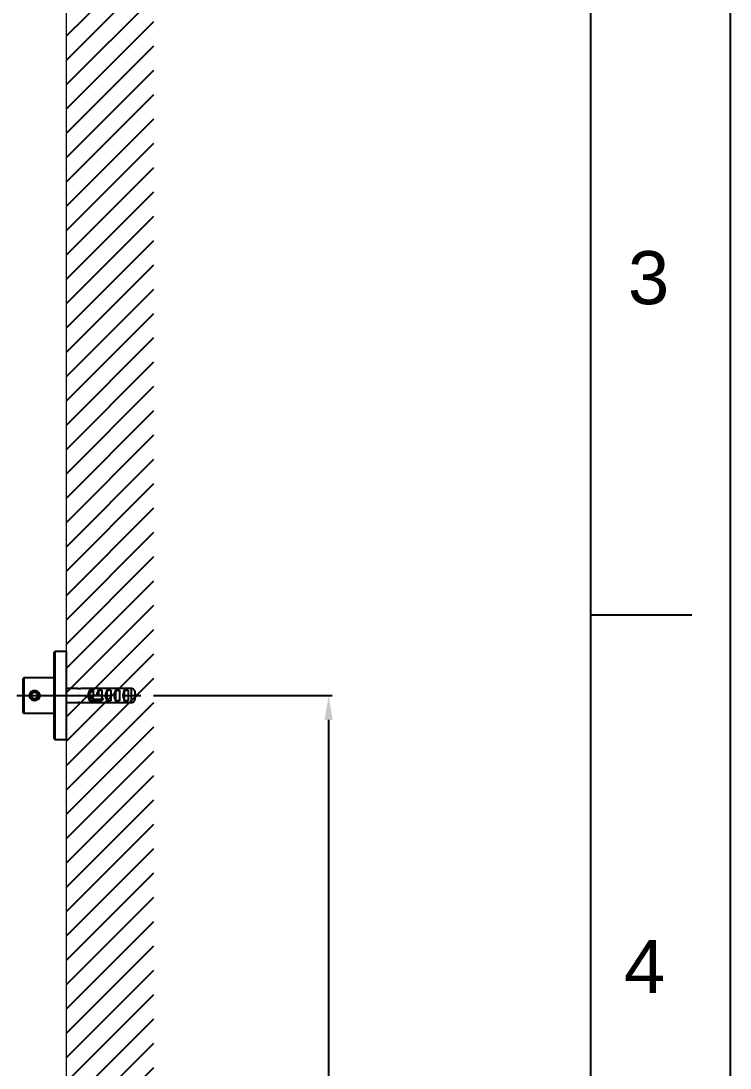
# Model space of a CAD drawing. Header units: millimetres. Extents: x 14183 to 14777, y -4239 to -3399.
# Drawn here: x 14675.2 to 14777, y -3784.1 to -3633.8 of the extents above; entities that cross this region are included whole.
import ezdxf

# ---------------------------------------------------------------- set-up
doc = ezdxf.new("R2010")
doc.units = ezdxf.units.MM
doc.header["$LTSCALE"] = 0.1
doc.linetypes.add('CENTER2', pattern=[28.575, 19.05, -3.175, 3.175, -3.175])
doc.linetypes.add('HIDDENX2', pattern=[19.05, 12.7, -6.35])
doc.layers.get('0').update_dxf_attribs({"lineweight": 15})
doc.layers.add('DIM', color=3, linetype='Continuous', lineweight=9)
for name, color, linetype in [('FORM', 7, 'Continuous'), ('hatch', 2, 'Continuous'), ('HIDDEN', 8, 'HIDDENX2')]:
    doc.layers.add(name, color=color, linetype=linetype)
doc.styles.add('ARIAL', font='arial.ttf')
doc.styles.get("Standard").update_dxf_attribs({"font": 'arial.ttf'})
doc.dimstyles.new('사본 ISO-25', dxfattribs={"dimtxt": 4, "dimasz": 3.5, "dimexe": 0.5, "dimexo": 0.625, "dimgap": 1.5, "dimtad": 1, "dimtih": 1, "dimtoh": 1, "dimdec": 1, "dimlfac": 4, "dimdsep": 46, "dimtxsty": 'ARIAL', "dimcen": 0, "dimclrd": 3, "dimclre": 3, "dimclrt": 3, "dimadec": 1, "dimazin": 0, "dimtfac": 1, "dimtdec": 1, "dimtmove": 0, "dimatfit": 3, "dimfxl": 1.25, "dimtfill": 1, "dimarcsym": 0})

# ---------------------------------------------------------------- blocks, each defined once
blk = doc.blocks.new('*D58')
at = {"layer": 'Defpoints', "color": 0, "transparency": 16777216}
for p in [(14693.58, -3730.65), (14679.91, -3911.5), (14719.34, -3911.5)]:
    blk.add_point(p, dxfattribs=at)
at = {"layer": 'DIM', "color": 3, "lineweight": -2, "transparency": 16777216}
for p, q in [((14694.2, -3730.65), (14719.84, -3730.65)), ((14719.34, -3734.15), (14719.34, -3817.53)), ((14719.34, -3908), (14719.34, -3824.62)), ((14680.53, -3911.5), (14719.84, -3911.5))]:
    blk.add_line(p, q, dxfattribs=at)
at = {"layer": 'DIM', "color": 3, "transparency": 16777216}
for points in [[(14718.76, -3734.15), (14719.92, -3734.15), (14719.34, -3730.65)], [(14718.76, -3908), (14719.92, -3908), (14719.34, -3911.5)]]:
    blk.add_solid(points, dxfattribs=at)
at = {"layer": 'DIM', "color": 3, "transparency": 16777216, "insert": (14719.34, -3821.08), "char_height": 4, "attachment_point": 5, "style": 'ARIAL', "bg_fill": 3, "box_fill_scale": 1.1, "bg_fill_color": 256, "bg_fill_true_color": 13158600, "bg_fill_transparency": 0}
blk.add_mtext('730', dxfattribs=at)

msp = doc.modelspace()

# ---------------------------------------------------------------- hatches: boundary and pattern name
at = {"layer": 'hatch'}
h = msp.add_hatch(dxfattribs=at)
h.set_pattern_fill('ANSI31', color=256, scale=0.777568)
h.set_pattern_definition([(45, (13893.513, -4127.3967), (-1.7456907, 1.7456907), [])])
edge = h.paths.add_edge_path()
edge.add_spline(control_points=[(14681.718, -3892.531), (14681.776, -3892.545), (14681.878, -3892.561), (14682.019, -3892.561), (14682.099, -3892.551), (14682.136, -3892.544)], knot_values=[0, 0, 0, 0, 0.4237752, 0.7322165, 1, 1, 1, 1], degree=3, periodic=0)
edge.add_line((14681.759, -3892.536), (14682.176, -3892.536))
edge.add_arc((14681.943, -3891.469), 1.093, 280.19055, 282.31636, ccw=False)
edge.add_spline(control_points=[(14682.136, -3892.544), (14682.099, -3892.551), (14682.019, -3892.561), (14681.878, -3892.561), (14681.776, -3892.545), (14681.718, -3892.531)], knot_values=[0, 0, 0, 0, 0.2677835, 0.5762248, 1, 1, 1, 1], degree=3, periodic=0)
edge.add_line((14681.71, -3892.576), (14681.71, -3894.521))
edge.add_line((14681.71, -3894.521), (14681.759, -3894.521))
edge.add_spline(control_points=[(14682.136, -3894.513), (14682.099, -3894.506), (14682.019, -3894.496), (14681.878, -3894.496), (14681.776, -3894.513), (14681.718, -3894.527)], knot_values=[0, 0, 0, 0, 0.2677887, 0.5762346, 1, 1, 1, 1], degree=3, periodic=0)
edge.add_line((14684.342, -3894.309), (14684.527, -3894.309))
edge.add_ellipse((14683.876, -3893.529), major_axis=(0, -1), ratio=0.6666667, start_angle=218.68219, end_angle=321.31781, ccw=False)
edge.add_line((14682.892, -3892.536), (14681.759, -3892.536))
edge.add_spline(control_points=[(14681.718, -3892.531), (14681.776, -3892.545), (14681.878, -3892.561), (14682.019, -3892.561), (14682.099, -3892.551), (14682.136, -3892.544)], knot_values=[0, 0, 0, 0, 0.4237752, 0.7322165, 1, 1, 1, 1], degree=3, periodic=0)
edge.add_arc((14681.943, -3891.469), 1.093, 280.19055, 282.31636)
edge.add_line((14682.176, -3892.536), (14689.96, -3892.536))
edge.add_line((14689.96, -3892.536), (14689.96, -3894.521))
edge.add_line((14689.96, -3894.521), (14681.759, -3894.521))
edge.add_spline(control_points=[(14682.136, -3894.513), (14682.099, -3894.506), (14682.019, -3894.496), (14681.878, -3894.496), (14681.776, -3894.513), (14681.718, -3894.527)], knot_values=[0, 0, 0, 0, 0.2677887, 0.5762346, 1, 1, 1, 1], degree=3, periodic=0)
edge.add_line((14681.718, -3894.527), (14681.71, -3894.529))
edge.add_line((14681.71, -3894.529), (14681.71, -3907.529))
edge.add_line((14681.71, -3907.529), (14681.718, -3907.531))
edge.add_spline(control_points=[(14681.718, -3907.531), (14681.776, -3907.545), (14681.878, -3907.561), (14682.019, -3907.561), (14682.099, -3907.551), (14682.136, -3907.545)], knot_values=[0, 0, 0, 0, 0.4237752, 0.7322165, 1, 1, 1, 1], degree=3, periodic=0)
edge.add_line((14681.759, -3907.537), (14682.176, -3907.537))
edge.add_arc((14681.943, -3906.469), 1.093, 280.19055, 282.31636, ccw=False)
edge.add_spline(control_points=[(14682.136, -3907.545), (14682.099, -3907.551), (14682.019, -3907.561), (14681.878, -3907.561), (14681.776, -3907.545), (14681.718, -3907.531)], knot_values=[0, 0, 0, 0, 0.2677835, 0.5762248, 1, 1, 1, 1], degree=3, periodic=0)
edge.add_line((14681.71, -3907.576), (14681.71, -3909.521))
edge.add_line((14681.71, -3909.521), (14681.759, -3909.521))
edge.add_spline(control_points=[(14682.136, -3909.513), (14682.099, -3909.507), (14682.019, -3909.497), (14681.878, -3909.497), (14681.776, -3909.513), (14681.718, -3909.527)], knot_values=[0, 0, 0, 0, 0.2677887, 0.5762346, 1, 1, 1, 1], degree=3, periodic=0)
edge.add_line((14683.274, -3909.31), (14683.46, -3909.31))
edge.add_ellipse((14683.876, -3908.529), major_axis=(0, -1), ratio=0.6666667, start_angle=218.68219, end_angle=321.31781, ccw=False)
edge.add_line((14682.892, -3907.537), (14681.759, -3907.537))
edge.add_spline(control_points=[(14681.718, -3907.531), (14681.776, -3907.545), (14681.878, -3907.561), (14682.019, -3907.561), (14682.099, -3907.551), (14682.136, -3907.545)], knot_values=[0, 0, 0, 0, 0.4237752, 0.7322165, 1, 1, 1, 1], degree=3, periodic=0)
edge.add_arc((14681.943, -3906.469), 1.093, 280.19055, 282.31636)
edge.add_line((14682.176, -3907.537), (14689.96, -3907.537))
edge.add_line((14689.96, -3907.537), (14689.96, -3909.521))
edge.add_line((14689.96, -3909.521), (14681.759, -3909.521))
edge.add_spline(control_points=[(14682.136, -3909.513), (14682.099, -3909.507), (14682.019, -3909.497), (14681.878, -3909.497), (14681.776, -3909.513), (14681.718, -3909.527)], knot_values=[0, 0, 0, 0, 0.2677887, 0.5762346, 1, 1, 1, 1], degree=3, periodic=0)
edge.add_line((14681.718, -3909.527), (14681.71, -3909.529))
edge.add_line((14681.71, -3909.529), (14681.71, -4145.343))
edge.add_line((14681.71, -4145.343), (14694.257, -4145.343))
edge.add_line((14694.257, -4145.343), (14694.257, -3568.977))
edge.add_line((14694.257, -3568.977), (14681.71, -3568.977))
edge.add_line((14681.71, -3568.977), (14681.71, -3892.529))
edge.add_line((14681.71, -3892.529), (14681.718, -3892.531))

# ---------------------------------------------------------------- linework, layer by layer
msp.add_line((14681.71, -4145.343), (14681.71, -3568.366))
at = {"linetype": 'Continuous', "lineweight": 25}
for p, q in [((14679.935, -3730.649), (14679.935, -3724.462)), ((14681.71, -3724.337), (14680.06, -3724.337)), ((14680.06, -3724.337), (14680.06, -3730.649)), ((14681.71, -3730.649), (14681.71, -3724.337)), ((14675.51, -3730.649), (14675.51, -3728.187)), ((14679.935, -3728.124), (14675.572, -3728.124)), ((14675.572, -3728.124), (14675.572, -3730.649)), ((14677.135, -3730.149), (14676.702, -3730.399)), ((14677.568, -3730.399), (14677.135, -3730.149)), ((14683.312, -3729.647), (14681.71, -3729.647)), ((14683.312, -3729.649), (14681.71, -3729.649)), ((14691.06, -3729.655), (14683.776, -3729.655)), ((14691.06, -3729.657), (14683.776, -3729.657)), ((14685.06, -3729.869), (14685.56, -3729.869)), ((14685.06, -3731.43), (14685.06, -3729.869)), ((14685.56, -3729.869), (14685.56, -3730.649)), ((14686.31, -3729.869), (14686.31, -3730.649)), ((14686.31, -3729.869), (14686.81, -3729.869)), ((14686.81, -3729.869), (14686.81, -3731.014)), ((14687.56, -3729.869), (14688.06, -3729.869)), ((14687.56, -3731.43), (14687.56, -3729.869)), ((14688.06, -3729.869), (14688.06, -3731.43)), ((14688.81, -3729.869), (14689.31, -3729.869)), ((14688.81, -3731.43), (14688.81, -3729.869)), ((14689.31, -3729.869), (14689.31, -3731.43)), ((14690.06, -3729.869), (14690.56, -3729.869)), ((14690.06, -3731.43), (14690.06, -3729.869)), ((14690.56, -3729.869), (14690.56, -3731.43)), ((14691.06, -3731.642), (14691.06, -3729.657)), ((14691.56, -3731.134), (14691.56, -3730.165)), ((14675.51, -3733.112), (14675.51, -3730.649)), ((14675.572, -3730.649), (14675.572, -3733.174)), ((14676.702, -3730.399), (14676.702, -3730.899)), ((14676.702, -3730.899), (14677.135, -3731.149)), ((14677.135, -3731.149), (14677.568, -3730.899)), ((14677.568, -3730.899), (14677.568, -3730.399)), ((14679.935, -3736.837), (14679.935, -3730.649)), ((14680.06, -3730.649), (14680.06, -3736.962)), ((14681.71, -3736.962), (14681.71, -3730.649)), ((14681.71, -3731.649), (14683.312, -3731.649)), ((14683.776, -3731.642), (14691.06, -3731.642)), ((14686.81, -3731.43), (14685.06, -3731.43)), ((14685.311, -3730.649), (14685.311, -3731.149)), ((14685.499, -3730.649), (14685.311, -3730.649)), ((14685.499, -3731.149), (14685.311, -3731.149)), ((14685.499, -3730.649), (14685.499, -3731.149)), ((14686.81, -3730.649), (14685.499, -3730.649)), ((14685.499, -3731.149), (14687.033, -3731.149)), ((14686.834, -3730.915), (14686.81, -3730.819)), ((14686.81, -3731.014), (14687.033, -3731.149)), ((14686.81, -3731.149), (14686.81, -3731.43)), ((14688.06, -3731.43), (14687.56, -3731.43)), ((14689.31, -3731.43), (14688.81, -3731.43)), ((14689.31, -3731.006), (14689.319, -3731.042)), ((14690.56, -3731.43), (14690.06, -3731.43)), ((14691.646, -3730.509), (14691.56, -3730.474)), ((14691.686, -3730.525), (14691.56, -3730.474)), ((14691.997, -3730.649), (14691.56, -3730.824)), ((14691.56, -3730.824), (14691.669, -3730.781)), ((14691.686, -3730.525), (14691.997, -3730.649)), ((14691.686, -3730.526), (14691.686, -3730.525)), ((14675.572, -3733.174), (14679.935, -3733.174)), ((14680.06, -3736.962), (14681.71, -3736.962))]:
    msp.add_line(p, q, dxfattribs=at)
msp.add_circle((14677.135, -3730.649), 0.65, dxfattribs=at)
for centre, radius, start, end in [((14680.06, -3724.462), 0.125, 90, 180), ((14675.572, -3728.187), 0.0625, 90, 180), ((14675.572, -3733.112), 0.0625, 180, 270), ((14680.06, -3736.837), 0.125, 180, 270)]:
    msp.add_arc(centre, radius, start, end, dxfattribs=at)
for centre, end_param in [((14685.476, -3730.649), 2.4664611), ((14686.726, -3730.649), 1.5707963), ((14687.976, -3730.649), 2.4664611), ((14689.226, -3730.649), 2.4664611), ((14690.476, -3730.649), 2.4664611)]:
    msp.add_ellipse(centre, major_axis=(0, 1), ratio=0.6666667, start_param=0.6751315, end_param=end_param, dxfattribs=at)
for points, knots in [([(14677.663, -3731.161), (14677.586, -3731.21), (14677.433, -3731.308), (14677.152, -3731.354), (14676.869, -3731.316), (14676.612, -3731.187), (14676.427, -3730.985), (14676.341, -3730.75), (14676.348, -3730.528), (14676.423, -3730.334), (14676.558, -3730.165), (14676.755, -3730.03), (14677.01, -3729.952), (14677.294, -3729.957), (14677.566, -3730.053), (14677.783, -3730.231), (14677.908, -3730.459), (14677.933, -3730.69), (14677.882, -3730.894), (14677.785, -3731.052), (14677.699, -3731.128), (14677.663, -3731.161)], [0, 0, 0, 0, 0.0587059, 0.1177374, 0.1792337, 0.240867, 0.300562, 0.3535611, 0.3987326, 0.441152, 0.486273, 0.5373813, 0.594859, 0.6558802, 0.7175935, 0.7784737, 0.8345404, 0.8823002, 0.9250273, 0.9686142, 1, 1, 1, 1]), ([(14683.776, -3729.657), (14683.76, -3729.661), (14683.726, -3729.668), (14683.651, -3729.678), (14683.568, -3729.682), (14683.484, -3729.679), (14683.41, -3729.67), (14683.351, -3729.659), (14683.315, -3729.651), (14683.313, -3729.65), (14683.312, -3729.65)], [0, 0, 0, 0, 0.1300206, 0.2600522, 0.3891562, 0.5145601, 0.6393794, 0.7675053, 0.8978038, 1, 1, 1, 1]), ([(14691.56, -3730.165), (14691.554, -3730.106), (14691.543, -3729.989), (14691.453, -3729.835), (14691.322, -3729.721), (14691.183, -3729.665), (14691.093, -3729.659), (14691.06, -3729.657)], [0, 0, 0, 0, 0.2226895, 0.4443143, 0.6597009, 0.8724363, 1, 1, 1, 1]), ([(14683.312, -3731.649), (14683.311, -3731.649), (14683.307, -3731.65), (14683.326, -3731.645), (14683.369, -3731.636), (14683.435, -3731.625), (14683.516, -3731.617), (14683.601, -3731.617), (14683.679, -3731.624), (14683.74, -3731.634), (14683.766, -3731.639), (14683.776, -3731.642)], [0, 0, 0, 0, 0.0257612, 0.1505788, 0.2761292, 0.4050695, 0.5350738, 0.6618665, 0.7862208, 0.9126533, 1, 1, 1, 1]), ([(14691.06, -3731.642), (14691.115, -3731.636), (14691.227, -3731.625), (14691.376, -3731.539), (14691.489, -3731.413), (14691.55, -3731.27), (14691.557, -3731.174), (14691.56, -3731.134)], [0, 0, 0, 0, 0.2113763, 0.4227413, 0.6345659, 0.8478622, 1, 1, 1, 1])]:
    msp.add_open_spline(points, degree=3, knots=knots, dxfattribs=at)
at = {"layer": 'FORM', "color": 7, "linetype": 'Continuous'}
for p, q in [((14776.965, -3399.041), (14776.965, -4239.041)), ((14756.965, -4219.041), (14756.965, -3419.041)), ((14756.965, -3719.041), (14771.501, -3719.041))]:
    msp.add_line(p, q, dxfattribs=at)
at = {"layer": 'HIDDEN', "color": 1, "linetype": 'CENTER2', "ltscale": 7}
msp.add_line((14654.592, -3730.649), (14693.577, -3730.649), dxfattribs=at)

# ---------------------------------------------------------------- texts
at = {"layer": 'FORM', "char_height": 7.624, "attachment_point": 5}
for s, insert in [('3', (14765.275, -3670.723)), ('4', (14764.7, -3769.533))]:
    msp.add_mtext_dynamic_manual_height_columns(s, width=50, gutter_width=12.5, heights=[0], dxfattribs=dict(at, insert=insert))

# ---------------------------------------------------------------- next in the draw order: dimensions: what is measured, and where the dimension line sits
at = {"layer": 'DIM'}
dim = msp.add_linear_dim(base=(14719.34, -3911.505), p1=(14693.577, -3730.649), p2=(14679.907, -3911.505), angle=90, text='730', dimstyle='사본 ISO-25', override={"dimtad": 0}, dxfattribs=at)
dim.commit()
dim.dimension.update_dxf_attribs({"geometry": '*D58', "text_midpoint": (14719.34, -3821.077)})

doc.saveas('drawing.dxf')
